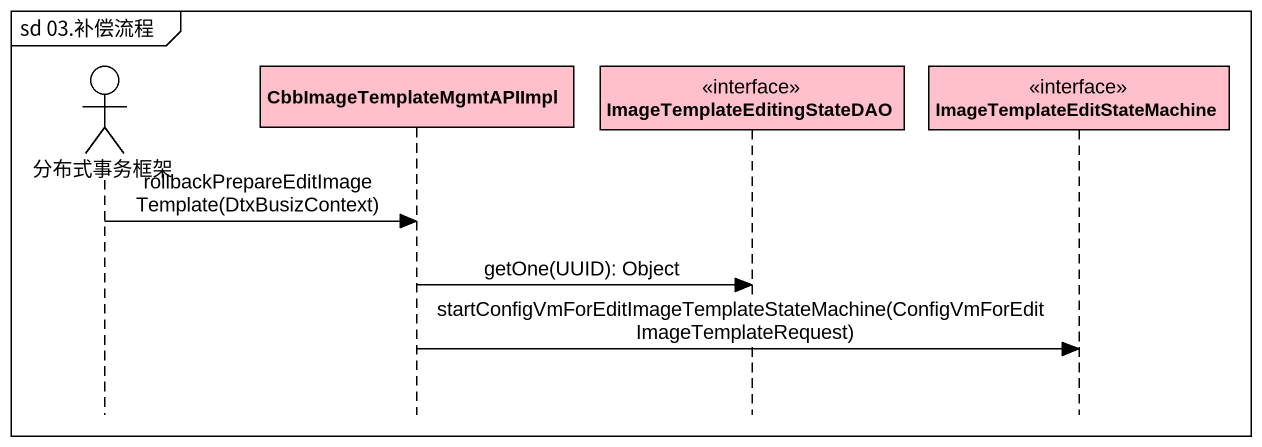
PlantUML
@startuml
mainframe sd 03.补偿流程
hide footbox
actor 分布式事务框架 #FFFFFF
participant CbbImageTemplateMgmtAPIImpl #FFC0CB
participant ImageTemplateEditingStateDAO <<interface>> #FFC0CB
participant "ImageTemplateEditStateMachine" as ImageTemplateEditStateMachin <<interface>> #FFC0CB

分布式事务框架 -> CbbImageTemplateMgmtAPIImpl : rollbackPrepareEditImageTemplate(DtxBusizContext)
CbbImageTemplateMgmtAPIImpl -> ImageTemplateEditingStateDAO : getOne(UUID): Object
CbbImageTemplateMgmtAPIImpl -> ImageTemplateEditStateMachin : startConfigVmForEditImageTemplateStateMachine(ConfigVmForEditImageTemplateRequest)
@enduml
